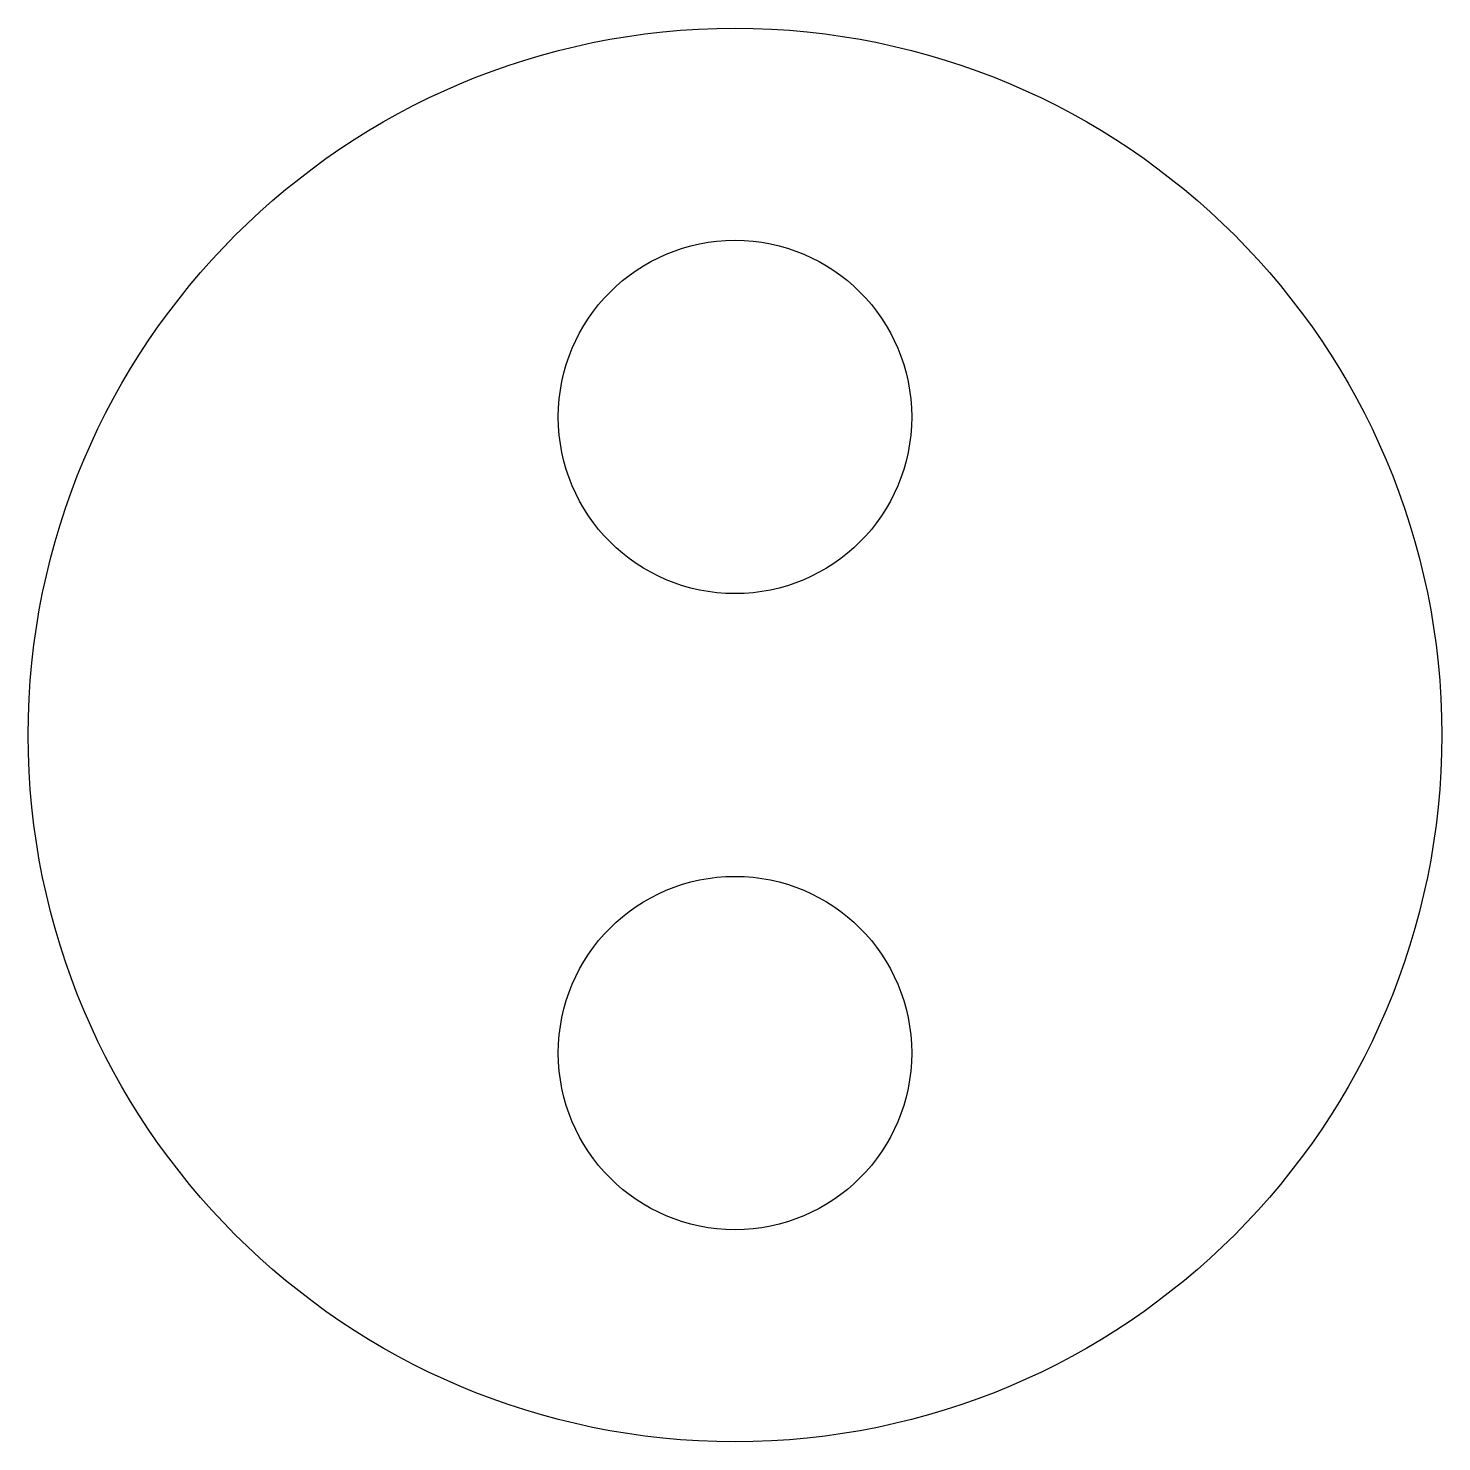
# Model space of a CAD drawing. Header units: millimetres. Extents: x -6 to 6, y -6 to 6.
import ezdxf

# ---------------------------------------------------------------- set-up
doc = ezdxf.new("R2010")
doc.units = ezdxf.units.MM

msp = doc.modelspace()

# ---------------------------------------------------------------- linework, layer by layer
at = {"color": 7, "linetype": 'Continuous', "lineweight": 25}
for centre, radius in [((0, 0), 6), ((0, 2.7), 1.5), ((0, -2.7), 1.5)]:
    msp.add_circle(centre, radius, dxfattribs=at)

doc.saveas('drawing.dxf')
